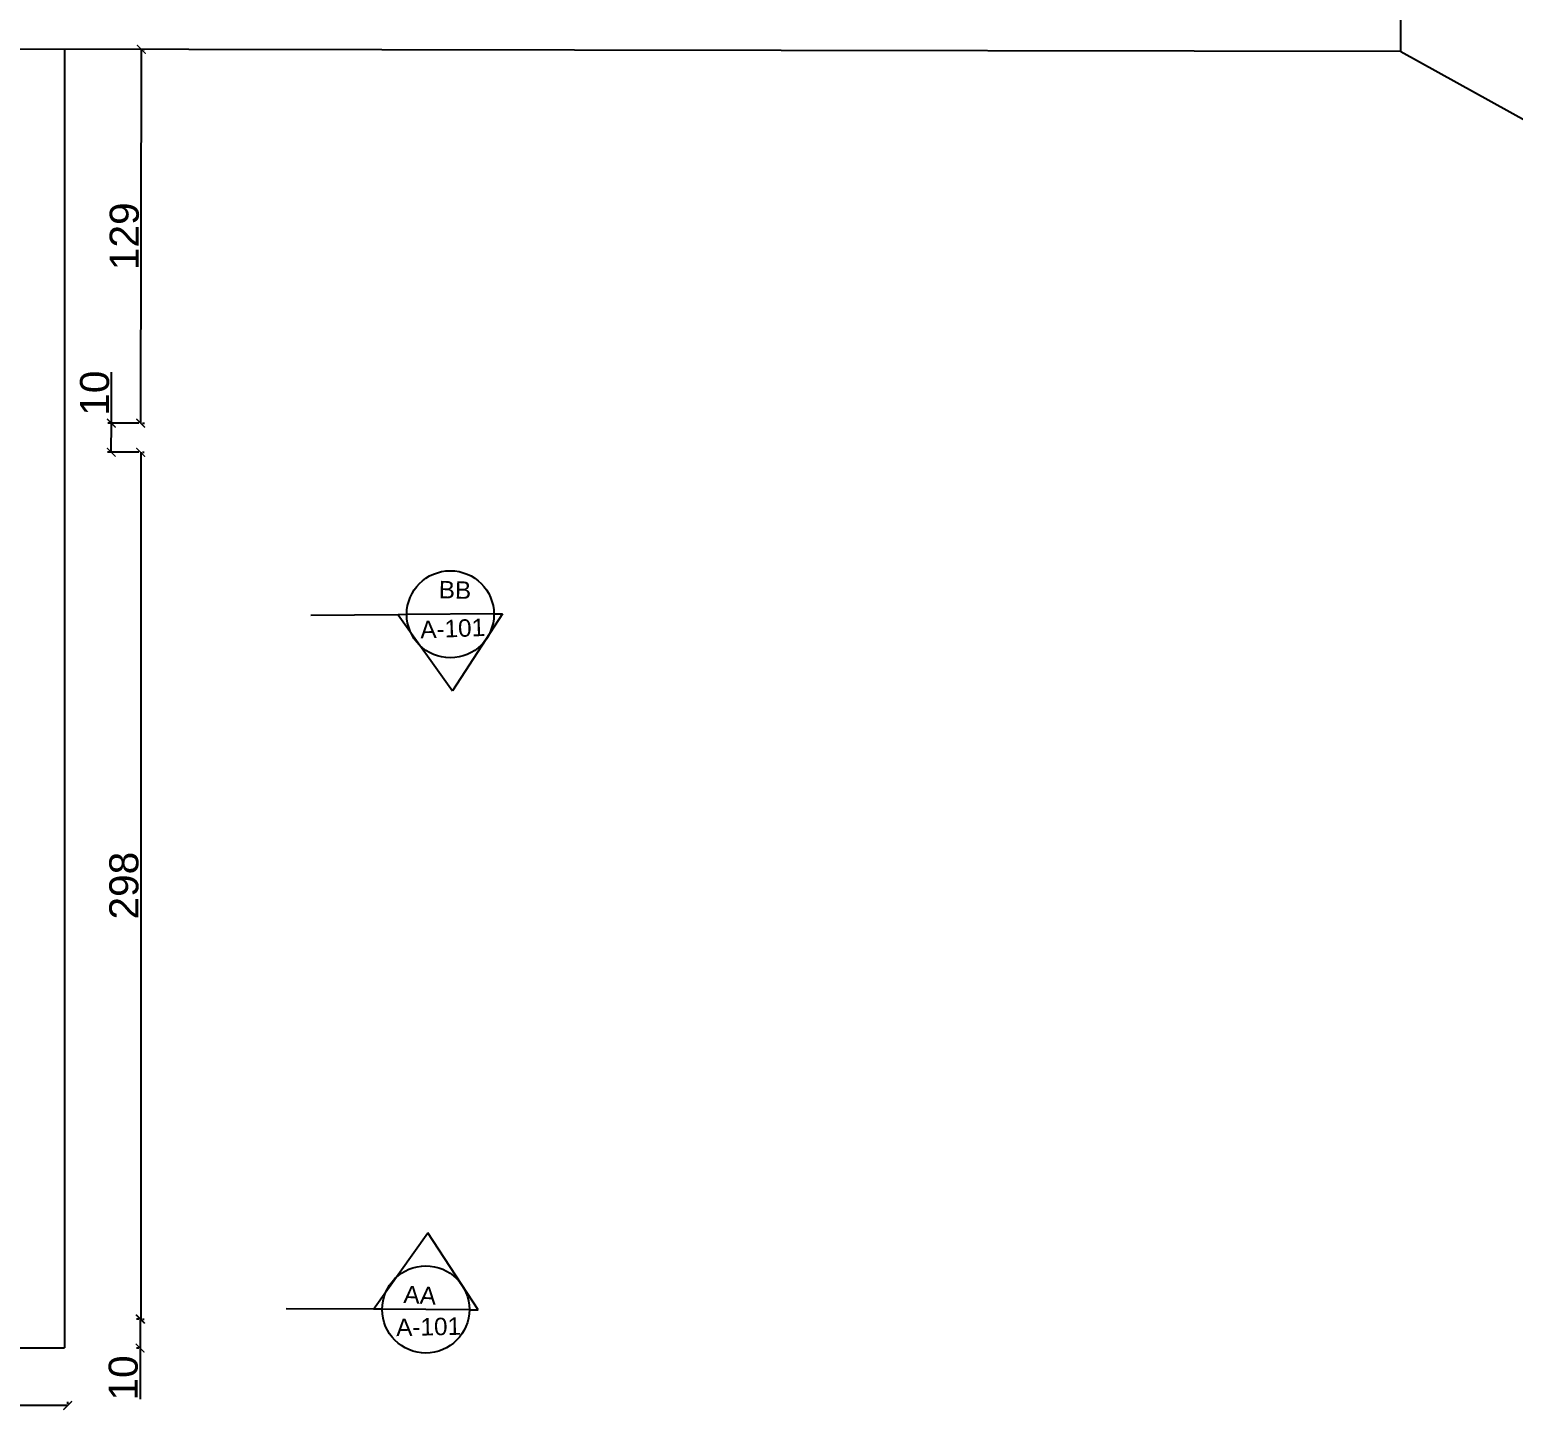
# Model space of a CAD drawing. Header units: millimetres. Extents: x 4804 to 8663, y 84 to 4858.
# Drawn here: x 6570 to 7081, y 1632 to 2107 of the extents above; entities that cross this region are included whole.
import ezdxf

# ---------------------------------------------------------------- set-up
doc = ezdxf.new("R2010")
doc.units = ezdxf.units.MM
doc.layers.add('A-WALL-FULL-EXTR', color=1, linetype='Continuous')
doc.layers.add('QUOTE', color=5, linetype='Continuous')
doc.styles.get("Standard").update_dxf_attribs({"font": 'Arial.ttf'})
doc.dimstyles.new('ISO-25', dxfattribs={"dimtxt": 2.5, "dimasz": 2.5, "dimexe": 1.25, "dimexo": 0.625, "dimtad": 1, "dimtxsty": 'Standard', "dimcen": 2.5, "dimadec": 0, "dimazin": 0, "dimtfac": 1, "dimtmove": 0, "dimatfit": 3, "dimfxl": 1, "dimarcsym": 0})

# ---------------------------------------------------------------- blocks, each defined once
blk = doc.blocks.new('_ArchTick')
at = {"color": 0, "linetype": 'ByBlock', "const_width": 0.15}
blk.add_lwpolyline([(-0.5, -0.5), (0.5, 0.5)], dxfattribs=at)
blk = doc.blocks.new('*D21')
at = {"layer": 'Defpoints', "color": 0, "transparency": 16777216}
for p in [(6608.64, 1961.65), (6608.64, 1663.33), (6608.64, 1663.33)]:
    blk.add_point(p, dxfattribs=at)
at = {"layer": 'QUOTE', "color": 0, "lineweight": -2, "transparency": 16777216}
for p, q in [((6608.64, 1961.65), (6608.64, 1663.33)), ((6609.27, 1961.65), (6609.89, 1961.65)), ((6609.27, 1663.33), (6609.89, 1663.33))]:
    blk.add_line(p, q, dxfattribs=at)
at = {"layer": 'QUOTE', "color": 0, "lineweight": -2, "transparency": 16777216, "xscale": 3, "yscale": 3, "zscale": 3}
for p, rotation in [((6608.64, 1961.65), 90), ((6608.64, 1663.33), 270)]:
    blk.add_blockref('_ArchTick', p, dxfattribs=dict(at, rotation=rotation))
at = {"layer": 'QUOTE', "color": 0, "transparency": 16777216, "insert": (6602.91, 1812.49), "char_height": 10, "attachment_point": 5, "rotation": 90}
blk.add_mtext('298', dxfattribs=at)
blk = doc.blocks.new('*D22')
at = {"layer": 'Defpoints', "color": 0, "transparency": 16777216}
for p in [(6297.78, 1633.85), (6297.78, 1633.85), (6583.53, 1633.56)]:
    blk.add_point(p, dxfattribs=at)
at = {"layer": 'QUOTE', "color": 0, "lineweight": -2, "transparency": 16777216}
for p, q in [((6297.78, 1634.47), (6297.78, 1635.1)), ((6583.53, 1633.56), (6297.78, 1633.85)), ((6583.53, 1634.18), (6583.53, 1634.81))]:
    blk.add_line(p, q, dxfattribs=at)
at = {"layer": 'QUOTE', "color": 0, "lineweight": -2, "transparency": 16777216, "xscale": 3, "yscale": 3, "zscale": 3}
for p, rotation in [((6297.78, 1633.85), 179.9414955376278), ((6583.53, 1633.56), 359.9414955376278)]:
    blk.add_blockref('_ArchTick', p, dxfattribs=dict(at, rotation=rotation))
at = {"layer": 'QUOTE', "color": 0, "transparency": 16777216, "insert": (6440.66, 1639.43), "char_height": 10, "attachment_point": 5, "rotation": 359.9415}
blk.add_mtext('286', dxfattribs=at)
blk = doc.blocks.new('*D10')
at = {"layer": 'Defpoints', "color": 0, "transparency": 16777216}
for p in [(6608.64, 1663.33), (6608.42, 1653.35), (6608.64, 1653.35)]:
    blk.add_point(p, dxfattribs=at)
at = {"layer": 'QUOTE', "color": 0, "lineweight": -2, "transparency": 16777216}
for p, q in [((6608.02, 1663.33), (6607.17, 1663.33)), ((6608.42, 1663.33), (6608.42, 1653.35)), ((6608.02, 1653.35), (6607.17, 1653.35)), ((6608.42, 1653.35), (6608.42, 1635.75))]:
    blk.add_line(p, q, dxfattribs=at)
at = {"layer": 'QUOTE', "color": 0, "lineweight": -2, "transparency": 16777216, "xscale": 3, "yscale": 3, "zscale": 3}
for p, rotation in [((6608.42, 1663.33), 90), ((6608.42, 1653.35), 270)]:
    blk.add_blockref('_ArchTick', p, dxfattribs=dict(at, rotation=rotation))
at = {"layer": 'QUOTE', "color": 0, "transparency": 16777216, "insert": (6602.69, 1643.05), "char_height": 10, "attachment_point": 5, "rotation": 90}
blk.add_mtext('10', dxfattribs=at)
blk = doc.blocks.new('*D11')
at = {"layer": 'Defpoints', "color": 0, "transparency": 16777216}
for p in [(6598.54, 1971.68), (6608.66, 1971.66), (6608.64, 1961.65)]:
    blk.add_point(p, dxfattribs=at)
at = {"layer": 'QUOTE', "color": 0, "lineweight": -2, "transparency": 16777216}
for p, q in [((6598.54, 1971.68), (6598.58, 1989.28)), ((6608.04, 1971.66), (6597.29, 1971.69)), ((6598.52, 1961.67), (6598.54, 1971.68)), ((6608.02, 1961.65), (6597.27, 1961.67))]:
    blk.add_line(p, q, dxfattribs=at)
at = {"layer": 'QUOTE', "color": 0, "lineweight": -2, "transparency": 16777216, "xscale": 3, "yscale": 3, "zscale": 3}
for p, rotation in [((6598.54, 1971.68), 89.87865735082644), ((6598.52, 1961.67), 269.8786573508264)]:
    blk.add_blockref('_ArchTick', p, dxfattribs=dict(at, rotation=rotation))
at = {"layer": 'QUOTE', "color": 0, "transparency": 16777216, "insert": (6592.83, 1981.99), "char_height": 10, "attachment_point": 5, "rotation": 89.8787}
blk.add_mtext('10', dxfattribs=at)
blk = doc.blocks.new('*D12')
at = {"layer": 'Defpoints', "color": 0, "transparency": 16777216}
for p in [(6608.87, 2100.34), (6608.87, 2100.34), (6608.66, 1971.66)]:
    blk.add_point(p, dxfattribs=at)
at = {"layer": 'QUOTE', "color": 0, "lineweight": -2, "transparency": 16777216}
for p, q in [((6608.66, 1971.66), (6608.87, 2100.34)), ((6609.5, 2100.34), (6610.12, 2100.34)), ((6609.29, 1971.66), (6609.91, 1971.66))]:
    blk.add_line(p, q, dxfattribs=at)
at = {"layer": 'QUOTE', "color": 0, "lineweight": -2, "transparency": 16777216, "xscale": 3, "yscale": 3, "zscale": 3}
for p, rotation in [((6608.87, 2100.34), 89.90625091764419), ((6608.66, 1971.66), 269.9062509176442)]:
    blk.add_blockref('_ArchTick', p, dxfattribs=dict(at, rotation=rotation))
at = {"layer": 'QUOTE', "color": 0, "transparency": 16777216, "insert": (6603.04, 2036.01), "char_height": 10, "attachment_point": 5, "rotation": 89.9063}
blk.add_mtext('129', dxfattribs=at)

msp = doc.modelspace()

# ---------------------------------------------------------------- linework, layer by layer
at = {"layer": 'A-WALL-FULL-EXTR'}
for p, q in [((7042.291, 2099.607), (7042.41, 2159.607)), ((6757.867, 2100.073), (6515.857, 2100.468)), ((7042.291, 2099.607), (6757.867, 2100.073)), ((7042.291, 2099.607), (7523.332, 1832.962))]:
    msp.add_line(p, q, dxfattribs=at)
at = {"layer": 'A-WALL-FULL-EXTR', "ltscale": 0.1}
for p in [(6582.458, 2100.082), (6562.458, 1653.383)]:
    msp.add_line(p, (6582.458, 1653.362), dxfattribs=at)
at = {"layer": 'QUOTE'}
for p, q in [((6697.205, 1905.742), (6667.206, 1905.508)), ((6700.205, 1905.766), (6697.205, 1905.742)), ((6697.205, 1905.742), (6715.968, 1879.486)), ((6730.204, 1905.999), (6700.205, 1905.766)), ((6733.204, 1906.023), (6715.968, 1879.486)), ((6730.204, 1905.999), (6733.204, 1906.023)), ((6688.751, 1666.712), (6707.45, 1693.014)), ((6724.75, 1666.518), (6707.45, 1693.014)), ((6688.751, 1666.712), (6658.751, 1666.873)), ((6691.75, 1666.696), (6688.751, 1666.712)), ((6721.75, 1666.534), (6691.75, 1666.696)), ((6721.75, 1666.534), (6724.75, 1666.518))]:
    msp.add_line(p, q, dxfattribs=at)
for centre in [(6715.204, 1905.883), (6706.75, 1666.615)]:
    msp.add_circle(centre, 15, dxfattribs=at)

# ---------------------------------------------------------------- texts
for s, rotation, p in [('BB', 358.63217, (6711.142, 1911.428)), ('A-101', 2.24446, (6704.934, 1897.569)), ('AA', 356.86297, (6698.972, 1668.891)), ('A-101', 1.29493, (6696.599, 1657.42))]:
    msp.add_text(s, height=6, rotation=rotation, dxfattribs=at).set_placement(p)

# ---------------------------------------------------------------- dimensions: what is measured, and where the dimension line sits
for p1, p2, distance, picture, middle in [((6608.662, 1971.662), (6608.873, 2100.341), 0, '*D12', (6603.037, 2036.01)), ((6608.641, 1961.646), (6608.641, 1663.325), 0, '*D21', (6602.91, 1812.486)), ((6608.641, 1663.325), (6608.641, 1653.351), -0.218, '*D10', (6602.692, 1643.051)), ((6583.527, 1633.557), (6297.776, 1633.848), 0, '*D22', (6440.657, 1639.433))]:
    dim = msp.add_aligned_dim(p1=p1, p2=p2, distance=distance, dimstyle='ISO-25', override={"dimtxt": 10, "dimasz": 3, "dimdec": 0, "dimblk1": 'ArchTick', "dimblk2": 'ArchTick', "dimsah": 1}, dxfattribs=at)
    dim.commit()
    dim.dimension.update_dxf_attribs({"geometry": picture, "text_midpoint": middle})
dim = msp.add_linear_dim(base=(6598.542, 1971.683), p1=(6608.641, 1961.646), p2=(6608.662, 1971.662), angle=89.87866, dimstyle='ISO-25', override={"dimtxt": 10, "dimasz": 3, "dimdec": 0, "dimblk1": 'ArchTick', "dimblk2": 'ArchTick', "dimsah": 1}, dxfattribs=at)
dim.commit()
dim.dimension.update_dxf_attribs({"geometry": '*D11', "text_midpoint": (6598.563, 1981.983), "dimtype": 161})

doc.saveas('drawing.dxf')
